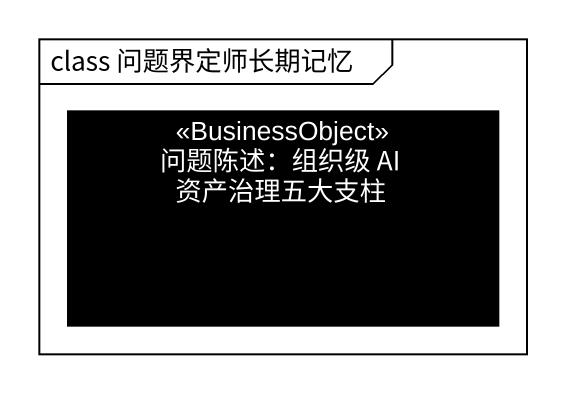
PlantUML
@startuml
mainframe class 问题界定师长期记忆
hide circle
hide empty members
class "问题陈述：组织级 AI 资产治理五大支柱" as 问题陈述_组织级_AI_资产治理五大支柱 <<BusinessObject>> #000000
@enduml
